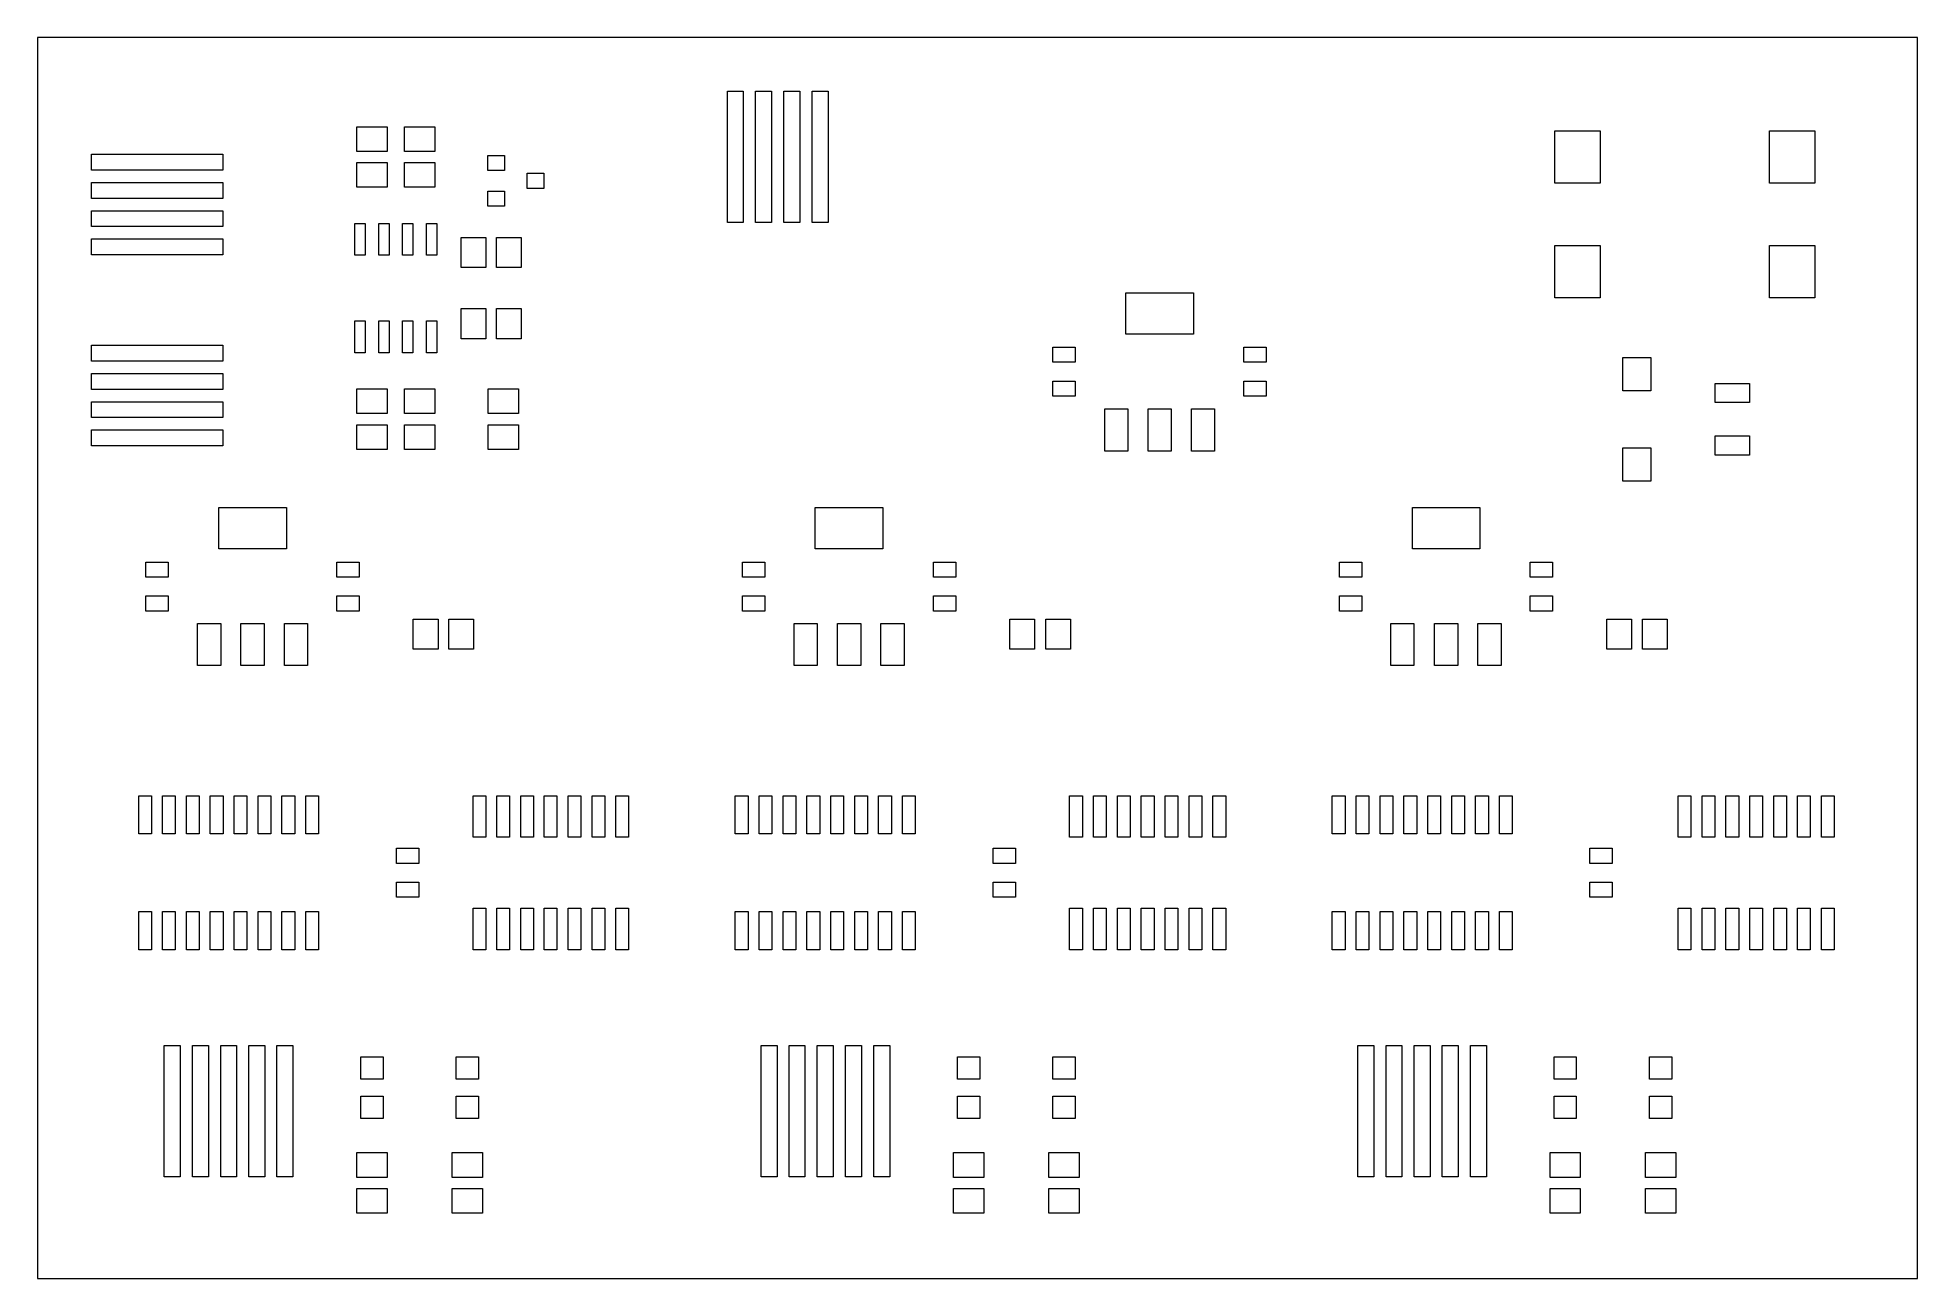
# Model space of a CAD drawing. Header units: millimetres. Extents: x 0 to 100, y 0 to 66.
import ezdxf

# ---------------------------------------------------------------- set-up
doc = ezdxf.new("R2010")
doc.units = ezdxf.units.MM
doc.header["$MEASUREMENT"] = 0
doc.layers.get('0').update_dxf_attribs({"color": 178, "true_color": 0x000000})

msp = doc.modelspace()

# ---------------------------------------------------------------- linework, layer by layer
at = {"color": 178, "lineweight": 9, "true_color": 0x000000}
for points in [[(99.97, 65.998), (0, 65.998)], [(0, 65.998), (0, 0)], [(99.97, 0), (99.97, 65.998)], [(36.682, 63.14), (37.528, 63.14), (37.528, 56.155), (36.682, 56.155), (36.682, 63.14)], [(38.185, 63.14), (39.032, 63.14), (39.032, 56.155), (38.185, 56.155), (38.185, 63.14)], [(39.687, 63.14), (40.534, 63.14), (40.534, 56.155), (39.687, 56.155), (39.687, 63.14)], [(41.19, 63.14), (42.037, 63.14), (42.037, 56.155), (41.19, 56.155), (41.19, 63.14)], [(16.976, 61.256), (18.585, 61.256), (18.585, 59.944), (16.976, 59.944), (16.976, 61.256)], [(19.516, 61.256), (21.125, 61.256), (21.125, 59.944), (19.516, 59.944), (19.516, 61.256)], [(80.687, 61.045), (83.101, 61.045), (83.101, 58.251), (80.687, 58.251), (80.687, 61.045)], [(92.096, 61.045), (94.509, 61.045), (94.509, 58.251), (92.096, 58.251), (92.096, 61.045)], [(2.858, 59.796), (9.843, 59.796), (9.843, 58.949), (2.858, 58.949), (2.858, 59.796)], [(16.976, 59.351), (18.585, 59.351), (18.585, 58.039), (16.976, 58.039), (16.976, 59.351)], [(19.516, 59.351), (21.125, 59.351), (21.125, 58.039), (19.516, 58.039), (19.516, 59.351)], [(23.94, 59.732), (24.829, 59.732), (24.829, 58.928), (23.94, 58.928), (23.94, 59.732)], [(2.858, 58.293), (9.843, 58.293), (9.843, 57.446), (2.858, 57.446), (2.858, 58.293)], [(26.035, 58.78), (26.924, 58.78), (26.924, 57.975), (26.035, 57.975), (26.035, 58.78)], [(23.94, 57.827), (24.829, 57.827), (24.829, 57.023), (23.94, 57.023), (23.94, 57.827)], [(2.858, 56.79), (9.843, 56.79), (9.843, 55.944), (2.858, 55.944), (2.858, 56.79)], [(16.87, 56.112), (17.42, 56.112), (17.42, 54.419), (16.87, 54.419), (16.87, 56.112)], [(18.14, 56.112), (18.69, 56.112), (18.69, 54.419), (18.14, 54.419), (18.14, 56.112)], [(19.41, 56.112), (19.961, 56.112), (19.961, 54.419), (19.41, 54.419), (19.41, 56.112)], [(20.68, 56.112), (21.23, 56.112), (21.23, 54.419), (20.68, 54.419), (20.68, 56.112)], [(2.858, 55.287), (9.843, 55.287), (9.843, 54.441), (2.858, 54.441), (2.858, 55.287)], [(22.521, 55.372), (23.834, 55.372), (23.834, 53.763), (22.521, 53.763), (22.521, 55.372)], [(24.405, 55.372), (25.718, 55.372), (25.718, 53.763), (24.405, 53.763), (24.405, 55.372)], [(80.687, 54.948), (83.101, 54.948), (83.101, 52.154), (80.687, 52.154), (80.687, 54.948)], [(92.096, 54.948), (94.509, 54.948), (94.509, 52.154), (92.096, 52.154), (92.096, 54.948)], [(57.87, 52.43), (61.468, 52.43), (61.468, 50.228), (57.87, 50.228), (57.87, 52.43)], [(22.521, 51.583), (23.834, 51.583), (23.834, 49.975), (22.521, 49.975), (22.521, 51.583)], [(24.405, 51.583), (25.718, 51.583), (25.718, 49.975), (24.405, 49.975), (24.405, 51.583)], [(16.87, 50.927), (17.42, 50.927), (17.42, 49.233), (16.87, 49.233), (16.87, 50.927)], [(18.14, 50.927), (18.69, 50.927), (18.69, 49.233), (18.14, 49.233), (18.14, 50.927)], [(19.41, 50.927), (19.961, 50.927), (19.961, 49.233), (19.41, 49.233), (19.41, 50.927)], [(20.68, 50.927), (21.23, 50.927), (21.23, 49.233), (20.68, 49.233), (20.68, 50.927)], [(2.858, 49.636), (9.843, 49.636), (9.843, 48.789), (2.858, 48.789), (2.858, 49.636)], [(53.996, 49.53), (55.181, 49.53), (55.181, 48.726), (53.996, 48.726), (53.996, 49.53)], [(64.156, 49.53), (65.341, 49.53), (65.341, 48.726), (64.156, 48.726), (64.156, 49.53)], [(2.858, 48.133), (9.843, 48.133), (9.843, 47.286), (2.858, 47.286), (2.858, 48.133)], [(84.307, 48.98), (85.789, 48.98), (85.789, 47.202), (84.307, 47.202), (84.307, 48.98)], [(16.976, 47.307), (18.585, 47.307), (18.585, 45.995), (16.976, 45.995), (16.976, 47.307)], [(19.516, 47.307), (21.125, 47.307), (21.125, 45.995), (19.516, 45.995), (19.516, 47.307)], [(23.961, 47.307), (25.569, 47.307), (25.569, 45.995), (23.961, 45.995), (23.961, 47.307)], [(53.996, 47.73), (55.181, 47.73), (55.181, 46.926), (53.996, 46.926), (53.996, 47.73)], [(64.156, 47.73), (65.341, 47.73), (65.341, 46.926), (64.156, 46.926), (64.156, 47.73)], [(89.217, 47.604), (91.038, 47.604), (91.038, 46.587), (89.217, 46.587), (89.217, 47.604)], [(2.858, 46.63), (9.843, 46.63), (9.843, 45.784), (2.858, 45.784), (2.858, 46.63)], [(56.748, 46.249), (57.975, 46.249), (57.975, 44.006), (56.748, 44.006), (56.748, 46.249)], [(59.055, 46.249), (60.282, 46.249), (60.282, 44.006), (59.055, 44.006), (59.055, 46.249)], [(61.362, 46.249), (62.589, 46.249), (62.589, 44.006), (61.362, 44.006), (61.362, 46.249)], [(2.858, 45.127), (9.843, 45.127), (9.843, 44.281), (2.858, 44.281), (2.858, 45.127)], [(16.976, 45.403), (18.585, 45.403), (18.585, 44.09), (16.976, 44.09), (16.976, 45.403)], [(19.516, 45.403), (21.125, 45.403), (21.125, 44.09), (19.516, 44.09), (19.516, 45.403)], [(23.961, 45.403), (25.569, 45.403), (25.569, 44.09), (23.961, 44.09), (23.961, 45.403)], [(84.307, 44.175), (85.789, 44.175), (85.789, 42.397), (84.307, 42.397), (84.307, 44.175)], [(89.217, 44.81), (91.038, 44.81), (91.038, 43.793), (89.217, 43.793), (89.217, 44.81)], [(9.631, 41), (13.229, 41), (13.229, 38.799), (9.631, 38.799), (9.631, 41)], [(41.36, 41), (44.958, 41), (44.958, 38.799), (41.36, 38.799), (41.36, 41)], [(73.11, 41), (76.708, 41), (76.708, 38.799), (73.11, 38.799), (73.11, 41)], [(5.757, 38.1), (6.943, 38.1), (6.943, 37.296), (5.757, 37.296), (5.757, 38.1)], [(15.917, 38.1), (17.102, 38.1), (17.102, 37.296), (15.917, 37.296), (15.917, 38.1)], [(37.486, 38.1), (38.672, 38.1), (38.672, 37.296), (37.486, 37.296), (37.486, 38.1)], [(47.646, 38.1), (48.831, 38.1), (48.831, 37.296), (47.646, 37.296), (47.646, 38.1)], [(69.236, 38.1), (70.422, 38.1), (70.422, 37.296), (69.236, 37.296), (69.236, 38.1)], [(79.375, 38.1), (80.56, 38.1), (80.56, 37.296), (79.375, 37.296), (79.375, 38.1)], [(5.757, 36.301), (6.943, 36.301), (6.943, 35.497), (5.757, 35.497), (5.757, 36.301)], [(15.917, 36.301), (17.102, 36.301), (17.102, 35.497), (15.917, 35.497), (15.917, 36.301)], [(37.486, 36.301), (38.672, 36.301), (38.672, 35.497), (37.486, 35.497), (37.486, 36.301)], [(47.646, 36.301), (48.831, 36.301), (48.831, 35.497), (47.646, 35.497), (47.646, 36.301)], [(69.236, 36.301), (70.422, 36.301), (70.422, 35.497), (69.236, 35.497), (69.236, 36.301)], [(79.375, 36.301), (80.56, 36.301), (80.56, 35.497), (79.375, 35.497), (79.375, 36.301)], [(19.982, 35.073), (21.294, 35.073), (21.294, 33.465), (19.982, 33.465), (19.982, 35.073)], [(21.865, 35.073), (23.178, 35.073), (23.178, 33.465), (21.865, 33.465), (21.865, 35.073)], [(51.71, 35.073), (53.022, 35.073), (53.022, 33.465), (51.71, 33.465), (51.71, 35.073)], [(53.615, 35.073), (54.928, 35.073), (54.928, 33.465), (53.615, 33.465), (53.615, 35.073)], [(83.46, 35.073), (84.772, 35.073), (84.772, 33.465), (83.46, 33.465), (83.46, 35.073)], [(85.344, 35.073), (86.657, 35.073), (86.657, 33.465), (85.344, 33.465), (85.344, 35.073)], [(8.509, 34.84), (9.737, 34.84), (9.737, 32.597), (8.509, 32.597), (8.509, 34.84)], [(10.816, 34.84), (12.044, 34.84), (12.044, 32.597), (10.816, 32.597), (10.816, 34.84)], [(13.123, 34.84), (14.351, 34.84), (14.351, 32.597), (13.123, 32.597), (13.123, 34.84)], [(40.238, 34.84), (41.466, 34.84), (41.466, 32.597), (40.238, 32.597), (40.238, 34.84)], [(42.545, 34.84), (43.773, 34.84), (43.773, 32.597), (42.545, 32.597), (42.545, 34.84)], [(44.852, 34.84), (46.08, 34.84), (46.08, 32.597), (44.852, 32.597), (44.852, 34.84)], [(71.967, 34.84), (73.194, 34.84), (73.194, 32.597), (71.967, 32.597), (71.967, 34.84)], [(74.295, 34.84), (75.523, 34.84), (75.523, 32.597), (74.295, 32.597), (74.295, 34.84)], [(76.602, 34.84), (77.83, 34.84), (77.83, 32.597), (76.602, 32.597), (76.602, 34.84)], [(5.376, 25.675), (6.054, 25.675), (6.054, 23.642), (5.376, 23.642), (5.376, 25.675)], [(6.646, 25.675), (7.324, 25.675), (7.324, 23.642), (6.646, 23.642), (6.646, 25.675)], [(7.916, 25.675), (8.594, 25.675), (8.594, 23.642), (7.916, 23.642), (7.916, 25.675)], [(9.186, 25.675), (9.864, 25.675), (9.864, 23.642), (9.186, 23.642), (9.186, 25.675)], [(10.457, 25.675), (11.134, 25.675), (11.134, 23.642), (10.457, 23.642), (10.457, 25.675)], [(11.726, 25.675), (12.404, 25.675), (12.404, 23.642), (11.726, 23.642), (11.726, 25.675)], [(12.996, 25.675), (13.674, 25.675), (13.674, 23.642), (12.996, 23.642), (12.996, 25.675)], [(14.266, 25.675), (14.944, 25.675), (14.944, 23.642), (14.266, 23.642), (14.266, 25.675)], [(23.157, 25.675), (23.834, 25.675), (23.834, 23.474), (23.157, 23.474), (23.157, 25.675)], [(24.426, 25.675), (25.104, 25.675), (25.104, 23.474), (24.426, 23.474), (24.426, 25.675)], [(25.696, 25.675), (26.374, 25.675), (26.374, 23.474), (25.696, 23.474), (25.696, 25.675)], [(26.945, 25.675), (27.622, 25.675), (27.622, 23.474), (26.945, 23.474), (26.945, 25.675)], [(28.215, 25.675), (28.893, 25.675), (28.893, 23.474), (28.215, 23.474), (28.215, 25.675)], [(29.485, 25.675), (30.162, 25.675), (30.162, 23.474), (29.485, 23.474), (29.485, 25.675)], [(30.755, 25.675), (31.433, 25.675), (31.433, 23.474), (30.755, 23.474), (30.755, 25.675)], [(37.105, 25.675), (37.783, 25.675), (37.783, 23.642), (37.105, 23.642), (37.105, 25.675)], [(38.375, 25.675), (39.053, 25.675), (39.053, 23.642), (38.375, 23.642), (38.375, 25.675)], [(39.645, 25.675), (40.322, 25.675), (40.322, 23.642), (39.645, 23.642), (39.645, 25.675)], [(40.915, 25.675), (41.593, 25.675), (41.593, 23.642), (40.915, 23.642), (40.915, 25.675)], [(42.185, 25.675), (42.862, 25.675), (42.862, 23.642), (42.185, 23.642), (42.185, 25.675)], [(43.455, 25.675), (44.133, 25.675), (44.133, 23.642), (43.455, 23.642), (43.455, 25.675)], [(44.725, 25.675), (45.403, 25.675), (45.403, 23.642), (44.725, 23.642), (44.725, 25.675)], [(45.995, 25.675), (46.672, 25.675), (46.672, 23.642), (45.995, 23.642), (45.995, 25.675)], [(54.885, 25.675), (55.562, 25.675), (55.562, 23.474), (54.885, 23.474), (54.885, 25.675)], [(56.155, 25.675), (56.833, 25.675), (56.833, 23.474), (56.155, 23.474), (56.155, 25.675)], [(57.425, 25.675), (58.103, 25.675), (58.103, 23.474), (57.425, 23.474), (57.425, 25.675)], [(58.695, 25.675), (59.372, 25.675), (59.372, 23.474), (58.695, 23.474), (58.695, 25.675)], [(59.965, 25.675), (60.643, 25.675), (60.643, 23.474), (59.965, 23.474), (59.965, 25.675)], [(61.235, 25.675), (61.912, 25.675), (61.912, 23.474), (61.235, 23.474), (61.235, 25.675)], [(62.505, 25.675), (63.183, 25.675), (63.183, 23.474), (62.505, 23.474), (62.505, 25.675)], [(68.855, 25.675), (69.533, 25.675), (69.533, 23.642), (68.855, 23.642), (68.855, 25.675)], [(70.125, 25.675), (70.803, 25.675), (70.803, 23.642), (70.125, 23.642), (70.125, 25.675)], [(71.395, 25.675), (72.072, 25.675), (72.072, 23.642), (71.395, 23.642), (71.395, 25.675)], [(72.665, 25.675), (73.343, 25.675), (73.343, 23.642), (72.665, 23.642), (72.665, 25.675)], [(73.935, 25.675), (74.612, 25.675), (74.612, 23.642), (73.935, 23.642), (73.935, 25.675)], [(75.205, 25.675), (75.883, 25.675), (75.883, 23.642), (75.205, 23.642), (75.205, 25.675)], [(76.475, 25.675), (77.153, 25.675), (77.153, 23.642), (76.475, 23.642), (76.475, 25.675)], [(77.745, 25.675), (78.422, 25.675), (78.422, 23.642), (77.745, 23.642), (77.745, 25.675)], [(87.249, 25.675), (87.926, 25.675), (87.926, 23.474), (87.249, 23.474), (87.249, 25.675)], [(88.519, 25.675), (89.196, 25.675), (89.196, 23.474), (88.519, 23.474), (88.519, 25.675)], [(89.789, 25.675), (90.466, 25.675), (90.466, 23.474), (89.789, 23.474), (89.789, 25.675)], [(91.059, 25.675), (91.736, 25.675), (91.736, 23.474), (91.059, 23.474), (91.059, 25.675)], [(92.329, 25.675), (93.007, 25.675), (93.007, 23.474), (92.329, 23.474), (92.329, 25.675)], [(93.599, 25.675), (94.276, 25.675), (94.276, 23.474), (93.599, 23.474), (93.599, 25.675)], [(94.869, 25.675), (95.546, 25.675), (95.546, 23.474), (94.869, 23.474), (94.869, 25.675)], [(19.092, 22.881), (20.277, 22.881), (20.277, 22.077), (19.092, 22.077), (19.092, 22.881)], [(50.821, 22.881), (52.006, 22.881), (52.006, 22.077), (50.821, 22.077), (50.821, 22.881)], [(82.55, 22.881), (83.735, 22.881), (83.735, 22.077), (82.55, 22.077), (82.55, 22.881)], [(19.092, 21.082), (20.277, 21.082), (20.277, 20.278), (19.092, 20.278), (19.092, 21.082)], [(50.821, 21.082), (52.006, 21.082), (52.006, 20.278), (50.821, 20.278), (50.821, 21.082)], [(82.55, 21.082), (83.735, 21.082), (83.735, 20.278), (82.55, 20.278), (82.55, 21.082)], [(5.376, 19.516), (6.054, 19.516), (6.054, 17.483), (5.376, 17.483), (5.376, 19.516)], [(6.646, 19.516), (7.324, 19.516), (7.324, 17.483), (6.646, 17.483), (6.646, 19.516)], [(7.916, 19.516), (8.594, 19.516), (8.594, 17.483), (7.916, 17.483), (7.916, 19.516)], [(9.186, 19.516), (9.864, 19.516), (9.864, 17.483), (9.186, 17.483), (9.186, 19.516)], [(10.457, 19.516), (11.134, 19.516), (11.134, 17.483), (10.457, 17.483), (10.457, 19.516)], [(11.726, 19.516), (12.404, 19.516), (12.404, 17.483), (11.726, 17.483), (11.726, 19.516)], [(12.996, 19.516), (13.674, 19.516), (13.674, 17.483), (12.996, 17.483), (12.996, 19.516)], [(14.266, 19.516), (14.944, 19.516), (14.944, 17.483), (14.266, 17.483), (14.266, 19.516)], [(23.157, 19.685), (23.834, 19.685), (23.834, 17.483), (23.157, 17.483), (23.157, 19.685)], [(24.426, 19.685), (25.104, 19.685), (25.104, 17.483), (24.426, 17.483), (24.426, 19.685)], [(25.696, 19.685), (26.374, 19.685), (26.374, 17.483), (25.696, 17.483), (25.696, 19.685)], [(26.945, 19.685), (27.622, 19.685), (27.622, 17.483), (26.945, 17.483), (26.945, 19.685)], [(28.215, 19.685), (28.893, 19.685), (28.893, 17.483), (28.215, 17.483), (28.215, 19.685)], [(29.485, 19.685), (30.162, 19.685), (30.162, 17.483), (29.485, 17.483), (29.485, 19.685)], [(30.755, 19.685), (31.433, 19.685), (31.433, 17.483), (30.755, 17.483), (30.755, 19.685)], [(37.105, 19.516), (37.783, 19.516), (37.783, 17.483), (37.105, 17.483), (37.105, 19.516)], [(38.375, 19.516), (39.053, 19.516), (39.053, 17.483), (38.375, 17.483), (38.375, 19.516)], [(39.645, 19.516), (40.322, 19.516), (40.322, 17.483), (39.645, 17.483), (39.645, 19.516)], [(40.915, 19.516), (41.593, 19.516), (41.593, 17.483), (40.915, 17.483), (40.915, 19.516)], [(42.185, 19.516), (42.862, 19.516), (42.862, 17.483), (42.185, 17.483), (42.185, 19.516)], [(43.455, 19.516), (44.133, 19.516), (44.133, 17.483), (43.455, 17.483), (43.455, 19.516)], [(44.725, 19.516), (45.403, 19.516), (45.403, 17.483), (44.725, 17.483), (44.725, 19.516)], [(45.995, 19.516), (46.672, 19.516), (46.672, 17.483), (45.995, 17.483), (45.995, 19.516)], [(54.885, 19.685), (55.562, 19.685), (55.562, 17.483), (54.885, 17.483), (54.885, 19.685)], [(56.155, 19.685), (56.833, 19.685), (56.833, 17.483), (56.155, 17.483), (56.155, 19.685)], [(57.425, 19.685), (58.103, 19.685), (58.103, 17.483), (57.425, 17.483), (57.425, 19.685)], [(58.695, 19.685), (59.372, 19.685), (59.372, 17.483), (58.695, 17.483), (58.695, 19.685)], [(59.965, 19.685), (60.643, 19.685), (60.643, 17.483), (59.965, 17.483), (59.965, 19.685)], [(61.235, 19.685), (61.912, 19.685), (61.912, 17.483), (61.235, 17.483), (61.235, 19.685)], [(62.505, 19.685), (63.183, 19.685), (63.183, 17.483), (62.505, 17.483), (62.505, 19.685)], [(68.855, 19.516), (69.533, 19.516), (69.533, 17.483), (68.855, 17.483), (68.855, 19.516)], [(70.125, 19.516), (70.803, 19.516), (70.803, 17.483), (70.125, 17.483), (70.125, 19.516)], [(71.395, 19.516), (72.072, 19.516), (72.072, 17.483), (71.395, 17.483), (71.395, 19.516)], [(72.665, 19.516), (73.343, 19.516), (73.343, 17.483), (72.665, 17.483), (72.665, 19.516)], [(73.935, 19.516), (74.612, 19.516), (74.612, 17.483), (73.935, 17.483), (73.935, 19.516)], [(75.205, 19.516), (75.883, 19.516), (75.883, 17.483), (75.205, 17.483), (75.205, 19.516)], [(76.475, 19.516), (77.153, 19.516), (77.153, 17.483), (76.475, 17.483), (76.475, 19.516)], [(77.745, 19.516), (78.422, 19.516), (78.422, 17.483), (77.745, 17.483), (77.745, 19.516)], [(87.249, 19.685), (87.926, 19.685), (87.926, 17.483), (87.249, 17.483), (87.249, 19.685)], [(88.519, 19.685), (89.196, 19.685), (89.196, 17.483), (88.519, 17.483), (88.519, 19.685)], [(89.789, 19.685), (90.466, 19.685), (90.466, 17.483), (89.789, 17.483), (89.789, 19.685)], [(91.059, 19.685), (91.736, 19.685), (91.736, 17.483), (91.059, 17.483), (91.059, 19.685)], [(92.329, 19.685), (93.007, 19.685), (93.007, 17.483), (92.329, 17.483), (92.329, 19.685)], [(93.599, 19.685), (94.276, 19.685), (94.276, 17.483), (93.599, 17.483), (93.599, 19.685)], [(94.869, 19.685), (95.546, 19.685), (95.546, 17.483), (94.869, 17.483), (94.869, 19.685)], [(6.731, 12.382), (7.577, 12.382), (7.577, 5.397), (6.731, 5.397), (6.731, 12.382)], [(8.234, 12.382), (9.08, 12.382), (9.08, 5.397), (8.234, 5.397), (8.234, 12.382)], [(9.737, 12.382), (10.583, 12.382), (10.583, 5.397), (9.737, 5.397), (9.737, 12.382)], [(11.24, 12.382), (12.086, 12.382), (12.086, 5.397), (11.24, 5.397), (11.24, 12.382)], [(12.721, 12.382), (13.568, 12.382), (13.568, 5.397), (12.721, 5.397), (12.721, 12.382)], [(38.481, 12.382), (39.327, 12.382), (39.327, 5.397), (38.481, 5.397), (38.481, 12.382)], [(39.963, 12.382), (40.81, 12.382), (40.81, 5.397), (39.963, 5.397), (39.963, 12.382)], [(41.466, 12.382), (42.312, 12.382), (42.312, 5.397), (41.466, 5.397), (41.466, 12.382)], [(42.968, 12.382), (43.815, 12.382), (43.815, 5.397), (42.968, 5.397), (42.968, 12.382)], [(44.471, 12.382), (45.318, 12.382), (45.318, 5.397), (44.471, 5.397), (44.471, 12.382)], [(70.21, 12.382), (71.056, 12.382), (71.056, 5.397), (70.21, 5.397), (70.21, 12.382)], [(71.713, 12.382), (72.559, 12.382), (72.559, 5.397), (71.713, 5.397), (71.713, 12.382)], [(73.216, 12.382), (74.062, 12.382), (74.062, 5.397), (73.216, 5.397), (73.216, 12.382)], [(74.697, 12.382), (75.544, 12.382), (75.544, 5.397), (74.697, 5.397), (74.697, 12.382)], [(76.2, 12.382), (77.046, 12.382), (77.046, 5.397), (76.2, 5.397), (76.2, 12.382)], [(17.187, 11.79), (18.373, 11.79), (18.373, 10.604), (17.187, 10.604), (17.187, 11.79)], [(22.267, 11.79), (23.452, 11.79), (23.452, 10.604), (22.267, 10.604), (22.267, 11.79)], [(48.916, 11.79), (50.101, 11.79), (50.101, 10.604), (48.916, 10.604), (48.916, 11.79)], [(53.996, 11.79), (55.181, 11.79), (55.181, 10.604), (53.996, 10.604), (53.996, 11.79)], [(80.645, 11.79), (81.83, 11.79), (81.83, 10.604), (80.645, 10.604), (80.645, 11.79)], [(85.725, 11.79), (86.91, 11.79), (86.91, 10.604), (85.725, 10.604), (85.725, 11.79)], [(17.187, 9.694), (18.373, 9.694), (18.373, 8.509), (17.187, 8.509), (17.187, 9.694)], [(22.267, 9.694), (23.452, 9.694), (23.452, 8.509), (22.267, 8.509), (22.267, 9.694)], [(48.916, 9.694), (50.101, 9.694), (50.101, 8.509), (48.916, 8.509), (48.916, 9.694)], [(53.996, 9.694), (55.181, 9.694), (55.181, 8.509), (53.996, 8.509), (53.996, 9.694)], [(80.645, 9.694), (81.83, 9.694), (81.83, 8.509), (80.645, 8.509), (80.645, 9.694)], [(85.725, 9.694), (86.91, 9.694), (86.91, 8.509), (85.725, 8.509), (85.725, 9.694)], [(16.976, 6.689), (18.585, 6.689), (18.585, 5.376), (16.976, 5.376), (16.976, 6.689)], [(22.056, 6.689), (23.665, 6.689), (23.665, 5.376), (22.056, 5.376), (22.056, 6.689)], [(48.705, 6.689), (50.314, 6.689), (50.314, 5.376), (48.705, 5.376), (48.705, 6.689)], [(53.784, 6.689), (55.393, 6.689), (55.393, 5.376), (53.784, 5.376), (53.784, 6.689)], [(80.433, 6.689), (82.042, 6.689), (82.042, 5.376), (80.433, 5.376), (80.433, 6.689)], [(85.513, 6.689), (87.122, 6.689), (87.122, 5.376), (85.513, 5.376), (85.513, 6.689)], [(16.976, 4.783), (18.585, 4.783), (18.585, 3.471), (16.976, 3.471), (16.976, 4.783)], [(22.056, 4.783), (23.665, 4.783), (23.665, 3.471), (22.056, 3.471), (22.056, 4.783)], [(48.705, 4.783), (50.314, 4.783), (50.314, 3.471), (48.705, 3.471), (48.705, 4.783)], [(53.784, 4.783), (55.393, 4.783), (55.393, 3.471), (53.784, 3.471), (53.784, 4.783)], [(80.433, 4.783), (82.042, 4.783), (82.042, 3.471), (80.433, 3.471), (80.433, 4.783)], [(85.513, 4.783), (87.122, 4.783), (87.122, 3.471), (85.513, 3.471), (85.513, 4.783)], [(0, 0), (99.97, 0)]]:
    msp.add_lwpolyline(points, dxfattribs=at)

doc.saveas('drawing.dxf')
